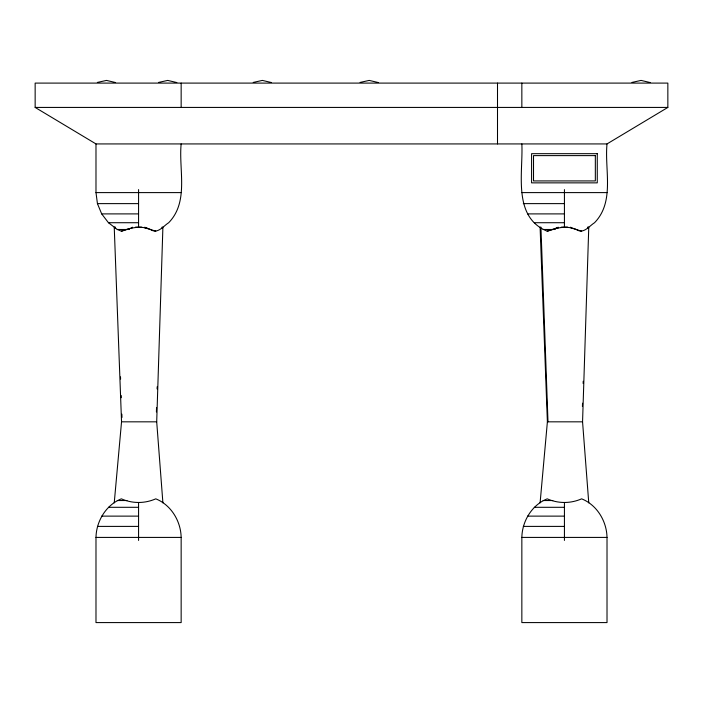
<?xml version="1.0" encoding="UTF-8"?>
<svg xmlns="http://www.w3.org/2000/svg" width="703" height="703" viewBox="0 0 703 703"><rect width="100%" height="100%" fill="white"/><g stroke="black" fill="none" stroke-linecap="round" stroke-linejoin="round"><path stroke-width="1.05" d="M156.409 411.958L156.541 407.573M157.112 388.935L157.182 386.747M582.427 406.475L582.532 403.188M583.139 383.46L583.209 381.263M162.903 502.865L156.699 421.826L162.903 227.148L162.077 227.148L162.077 227.781M588.763 502.865L582.559 421.826L588.763 227.148L587.936 227.148L587.91 227.807L587.936 227.148M114.237 502.865L121.54 421.826L114.237 227.148L115.064 227.148L115.099 227.807L115.064 227.148M540.097 502.865L547.391 421.826L540.097 227.148L540.923 227.148L547.989 421.826M95.986 537.417C96.302 521.178 106.03 504.93 121.364 498.84C132.454 503.682 144.695 503.682 155.776 498.84C171.11 504.93 180.847 521.178 181.154 537.417L181.154 622.586L95.986 622.586L95.986 537.417L181.154 537.417M181.154 143.93C178.58 169.783 189.133 201.726 168.685 222.719C163.448 225.944 157.648 234.424 150.75 229.617C141.171 225.25 130.758 227.754 121.364 231.173M521.846 537.417C522.153 521.178 531.89 504.93 547.224 498.84C558.305 503.682 570.546 503.682 581.636 498.84C596.97 504.93 606.698 521.178 607.014 537.417L607.014 622.586L521.846 622.586L521.846 537.417L607.014 537.417M607.014 143.93L95.986 143.93L35.15 107.427L35.15 83.095L667.85 83.095L667.85 107.427L607.014 143.93C604.439 169.783 614.984 201.726 594.545 222.719C589.299 225.944 583.508 234.424 576.609 229.617C567.022 225.25 556.618 227.754 547.224 231.173M581.609 231.19L570.722 227.781L570.722 227.148M558.129 227.148L558.129 227.781L547.329 231.225C512.232 217.139 523.269 172.85 521.846 143.93M97.339 82.436L106.496 80.414L115.617 82.559M158.562 82.436L167.709 80.414L176.84 82.559M253.212 82.436L262.368 80.414L271.499 82.559M360.059 82.436L369.216 80.414L378.346 82.559M631.918 82.436L641.066 80.414L650.196 82.559M144.871 227.148L144.871 227.781L146.83 227.57M35.15 107.427L667.85 107.427M95.986 143.93L95.986 192.604L181.154 192.604M521.846 192.604L607.014 192.604M95.986 192.604L97.436 203.624L138.57 203.624M523.296 203.624L564.43 203.624M97.436 203.624L101.689 213.897L138.57 213.897M527.549 213.897L564.43 213.897M101.689 213.897L108.455 222.719L138.57 222.719M534.315 222.719L564.43 222.719M135.424 227.148L141.725 227.148M561.275 227.148L567.576 227.148M108.455 222.719L117.278 229.486L129.229 229.486M543.138 229.486L555.089 229.486M121.54 421.826L156.699 421.826M547.391 421.826L582.559 421.826M117.278 500.536L126.935 500.536M543.138 500.536L552.786 500.536M108.455 507.302L138.57 507.302M534.315 507.302L564.43 507.302M101.689 516.125L138.57 516.125M527.549 516.125L564.43 516.125M97.436 526.398L138.57 526.398M523.296 526.398L564.43 526.398M556.17 227.57L558.129 227.781M155.776 231.173L144.871 227.781M117.278 229.486L121.478 231.225L132.278 227.781L132.278 227.148M120.503 376.878L120.582 379.075M121.18 395.517L121.259 397.705M121.856 414.155L121.979 417.441M564.43 189.599L564.43 227.148M564.43 502.865L564.43 540.422M521.846 83.095L521.846 107.427M497.504 83.095L497.504 143.93M181.154 83.095L181.154 107.427M138.57 189.599L138.57 227.148M138.57 502.865L138.57 540.422M597.269 153.676L531.582 153.676L531.582 182.859L597.269 182.859L597.269 153.676M595.336 155.609L533.515 155.609L533.515 180.926L595.336 180.926L595.336 155.609"/></g></svg>
